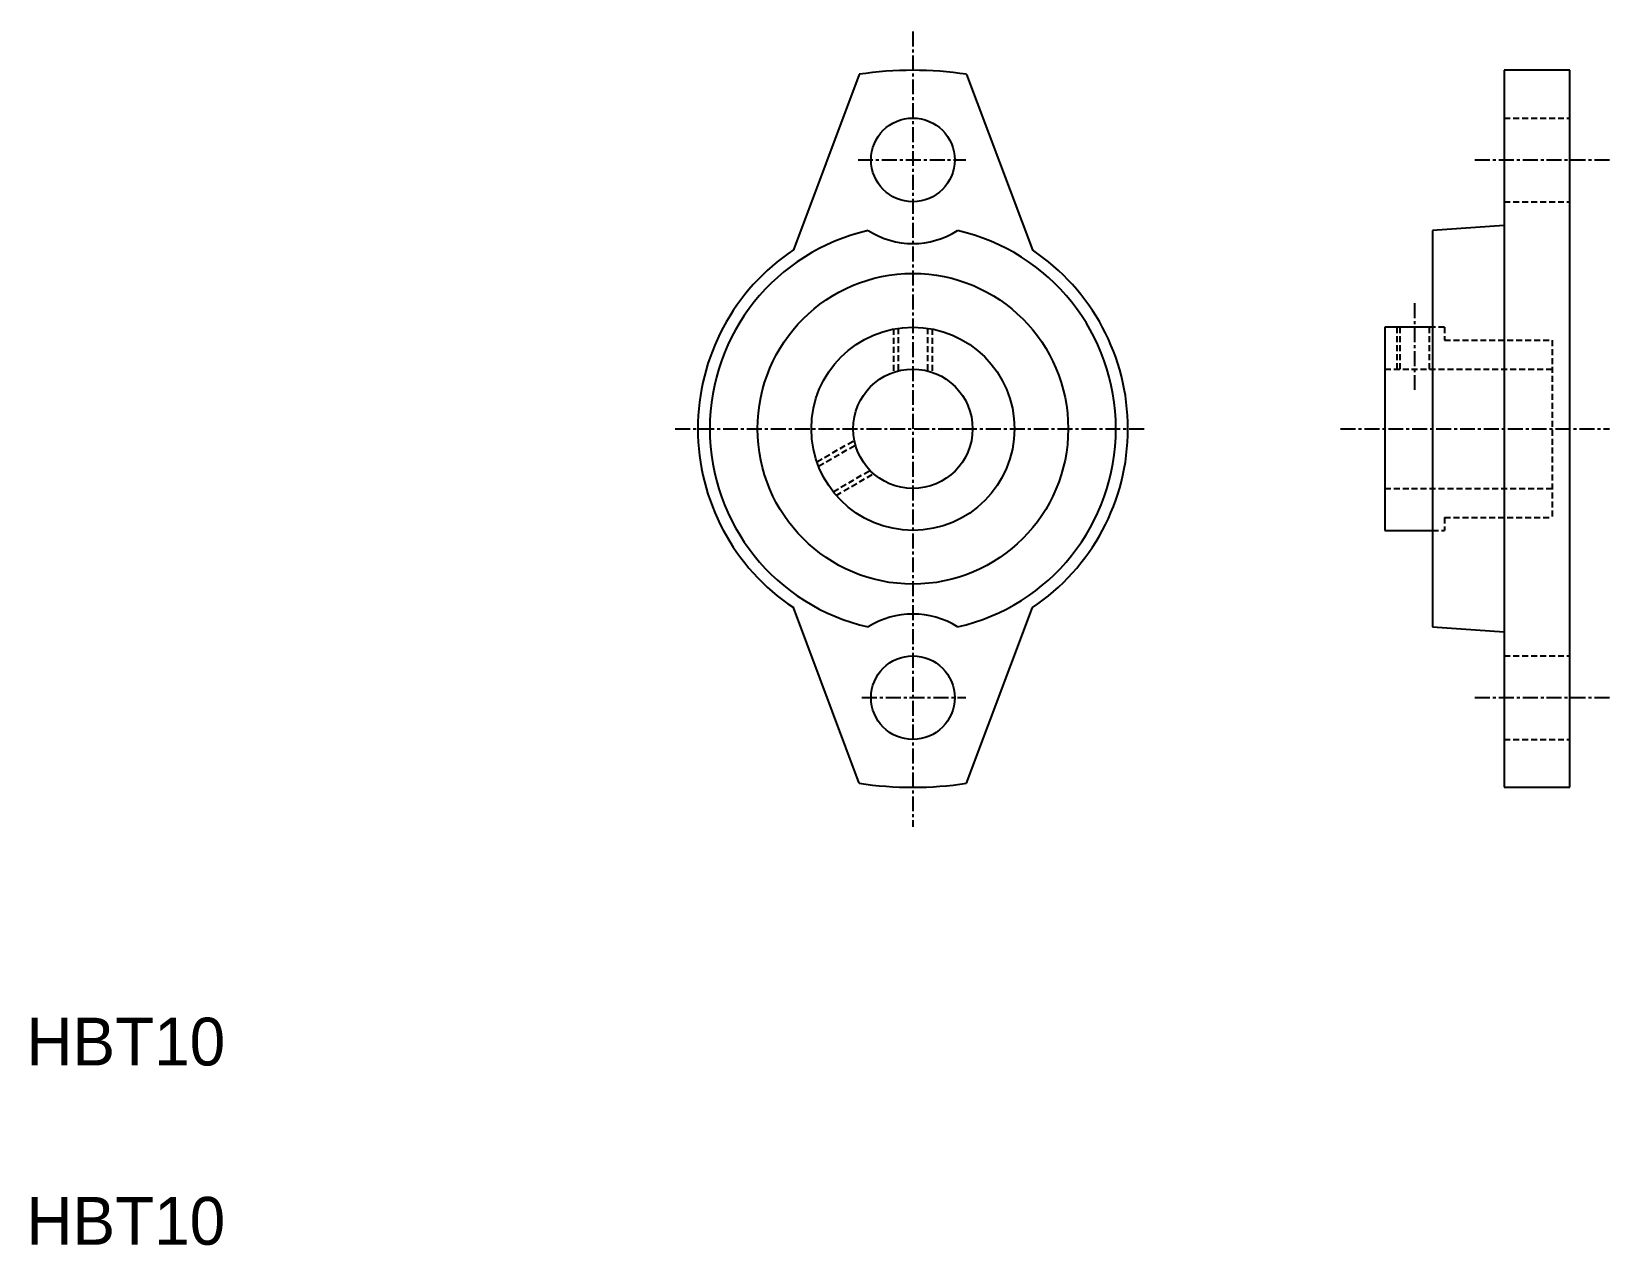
# Model space of a CAD drawing. Extents: x 196 to 328, y 196 to 298.
import ezdxf

# ---------------------------------------------------------------- set-up
doc = ezdxf.new("R2010")
doc.units = 0
doc.linetypes.add('CENTER', pattern=[2, 1.25, -0.25, 0.25, -0.25])
doc.linetypes.add('DASHED', pattern=[0.75, 0.5, -0.25])
doc.layers.get('0').update_dxf_attribs({"linetype": 'CONTINUOUS'})
doc.layers.add('CENTER', color=1, linetype='CENTER')

msp = doc.modelspace()

# ---------------------------------------------------------------- linework, layer by layer
at = {"color": 7, "linetype": 'CONTINUOUS'}
for p, q in [((319.17, 294.55), (319.17, 234.55)), ((324.67, 294.55), (319.17, 294.55)), ((324.67, 234.55), (324.67, 294.55)), ((265.17, 294.21), (259.67, 279.52)), ((274.17, 294.21), (279.67, 279.52)), ((319.17, 281.55), (313.17, 281.14)), ((313.17, 281.14), (313.17, 247.97)), ((309.17, 273.05), (309.17, 256.05)), ((313.17, 273.05), (309.17, 273.05)), ((309.17, 256.05), (313.17, 256.05)), ((265.17, 234.89), (259.67, 249.59)), ((274.17, 234.89), (279.67, 249.59)), ((313.17, 247.97), (319.17, 247.55)), ((319.17, 234.55), (324.67, 234.55))]:
    msp.add_line(p, q, dxfattribs=at)
at = {"color": 3, "linetype": 'DASHED'}
for p, q in [((319.17, 290.55), (324.67, 290.55)), ((319.17, 283.55), (324.67, 283.55)), ((268.05, 272.9), (268.05, 269.28)), ((268.44, 272.96), (268.44, 269.4)), ((270.89, 272.96), (270.89, 269.4)), ((271.28, 272.9), (271.28, 269.28)), ((310.17, 273.05), (310.17, 269.55)), ((310.44, 273.05), (310.44, 269.55)), ((312.89, 273.05), (312.89, 269.55)), ((314.17, 273.05), (313.17, 273.05)), ((313.17, 273.05), (313.17, 269.55)), ((314.17, 273.05), (314.17, 271.97)), ((314.17, 271.97), (323.17, 271.97)), ((323.17, 271.97), (323.17, 257.13)), ((309.17, 269.55), (323.17, 269.55)), ((261.63, 261.78), (264.76, 263.58)), ((261.77, 261.41), (264.85, 263.19)), ((263, 259.28), (266.08, 261.06)), ((263.24, 258.98), (266.37, 260.79)), ((309.17, 259.55), (323.17, 259.55)), ((314.17, 257.13), (323.17, 257.13)), ((314.17, 257.13), (314.17, 256.05)), ((313.17, 256.05), (314.17, 256.05)), ((319.17, 245.55), (324.67, 245.55)), ((319.17, 238.55), (324.67, 238.55))]:
    msp.add_line(p, q, dxfattribs=at)
at = {"color": 7, "linetype": 'CONTINUOUS'}
for centre, radius in [((269.67, 287.05), 3.5), ((269.67, 264.55), 13), ((269.67, 264.55), 8.5), ((269.67, 264.55), 5), ((269.67, 242.05), 3.5)]:
    msp.add_circle(centre, radius, dxfattribs=at)
for centre, radius, start, end in [((269.67, 264.55), 30, 81.3731, 98.6269), ((269.67, 264.55), 30, 81.3731, 98.6269), ((269.67, 264.55), 17, 102.7116, 257.2884), ((269.67, 287.05), 7, 237.6975, 302.3025), ((269.67, 264.55), 17, 282.7116, 77.2884), ((269.67, 264.55), 18, 123.749, 236.251), ((269.67, 264.55), 18, 303.749, 56.251), ((269.67, 242.05), 7, 57.6975, 122.3025), ((269.67, 264.55), 30, 261.3731, 278.6269)]:
    msp.add_arc(centre, radius, start, end, dxfattribs=at)
at = {"layer": 'CENTER', "color": 1, "linetype": 'CENTER'}
for p, q in [((269.67, 297.79), (269.67, 231.24)), ((265.08, 287.05), (274.09, 287.05)), ((316.72, 287.05), (327.98, 287.05)), ((311.67, 275.05), (311.67, 267.55)), ((249.78, 264.55), (289.11, 264.55)), ((305.47, 264.55), (327.98, 264.55)), ((265.4, 242.05), (274.1, 242.05)), ((316.72, 242.05), (327.98, 242.05))]:
    msp.add_line(p, q, dxfattribs=at)

# ---------------------------------------------------------------- texts
at = {"color": 7, "linetype": 'CONTINUOUS'}
for p in [(195.46, 211.27), (195.46, 196.27)]:
    msp.add_text('HBT10', height=4, dxfattribs=at).set_placement(p)

doc.saveas('drawing.dxf')
